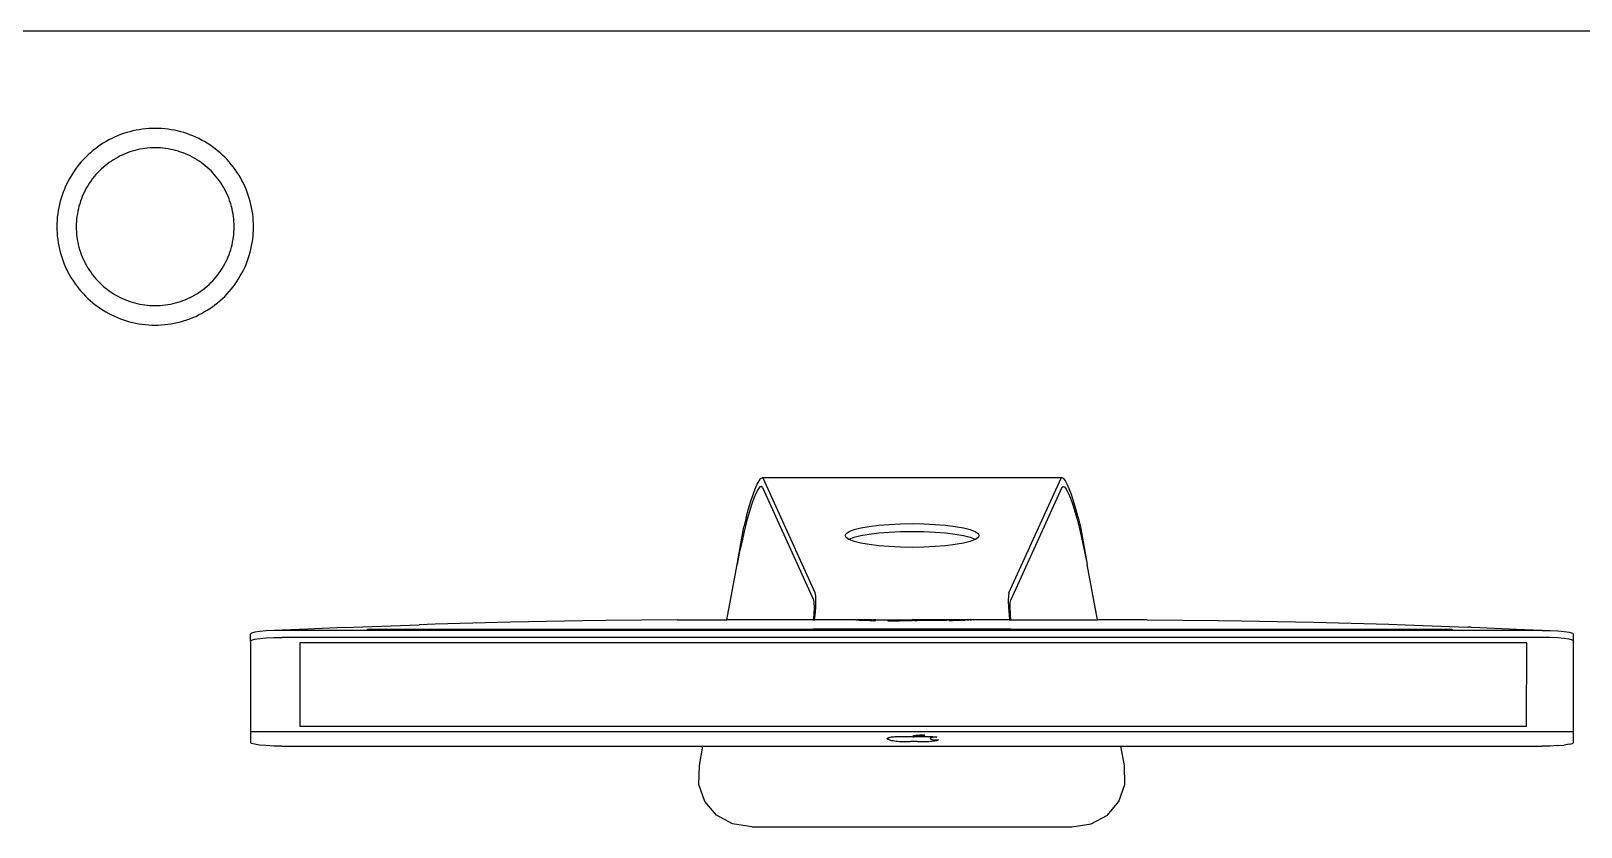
# Model space of a CAD drawing. Header units: millimetres. Extents: x -9564 to 100156, y -26854 to 24346.
# Drawn here: x 66838 to 67389, y -2770 to -2487 of the extents above; entities that cross this region are included whole.
import ezdxf

# ---------------------------------------------------------------- set-up
doc = ezdxf.new("R2010")
doc.units = ezdxf.units.MM
doc.header["$LTSCALE"] = 100
doc.layers.add('Muebles', color=112, linetype='Continuous')

msp = doc.modelspace()

# ---------------------------------------------------------------- linework, layer by layer
at = {"layer": 'Muebles'}
for p, q in [((68169.328, -2486.742), (66779.767, -2486.742)), ((67095.434, -2649.656), (67096.149, -2648.016)), ((67096.149, -2648.016), (67096.804, -2646.805)), ((67096.804, -2646.805), (67097.391, -2646.04)), ((67097.391, -2646.04), (67097.902, -2645.733)), ((67097.902, -2645.733), (67098.327, -2645.887)), ((67204.787, -2645.733), (67097.902, -2645.733)), ((67116.85, -2686.741), (67098.327, -2645.887)), ((67185.756, -2686.741), (67204.361, -2645.887)), ((67204.787, -2645.733), (67204.361, -2645.887)), ((67205.296, -2646.04), (67204.787, -2645.733)), ((67205.882, -2646.805), (67205.296, -2646.04)), ((67206.535, -2648.016), (67205.882, -2646.805)), ((67207.246, -2649.656), (67206.535, -2648.016)), ((67093.047, -2656.876), (67093.872, -2654.119)), ((67093.872, -2654.119), (67094.672, -2651.7)), ((67095.002, -2652.983), (67094.17, -2655.341)), ((67094.672, -2651.7), (67095.434, -2649.656)), ((67095.778, -2651.123), (67095.002, -2652.983)), ((67096.482, -2649.797), (67095.778, -2651.123)), ((67097.099, -2649.033), (67096.482, -2649.797)), ((67097.618, -2648.847), (67097.099, -2649.033)), ((67098.027, -2649.243), (67097.618, -2648.847)), ((67098.027, -2649.243), (67116.151, -2689.215)), ((67204.654, -2649.243), (67186.45, -2689.215)), ((67204.654, -2649.243), (67205.064, -2648.847)), ((67205.064, -2648.847), (67205.582, -2649.033)), ((67205.582, -2649.033), (67206.199, -2649.797)), ((67206.199, -2649.797), (67206.9, -2651.123)), ((67206.9, -2651.123), (67207.672, -2652.983)), ((67208.005, -2651.7), (67207.246, -2649.656)), ((67207.672, -2652.983), (67208.499, -2655.341)), ((67208.799, -2654.119), (67208.005, -2651.7)), ((67209.619, -2656.876), (67208.799, -2654.119)), ((67092.209, -2659.931), (67093.047, -2656.876)), ((67093.299, -2658.147), (67092.408, -2661.343)), ((67094.17, -2655.341), (67093.299, -2658.147)), ((67208.499, -2655.341), (67209.364, -2658.147)), ((67209.364, -2658.147), (67210.249, -2661.343)), ((67210.451, -2659.931), (67209.619, -2656.876)), ((67088.994, -2676.638), (67091.37, -2663.24)), ((67091.513, -2664.865), (67090.634, -2668.641)), ((67092.209, -2659.931), (67091.37, -2663.24)), ((67092.408, -2661.343), (67091.513, -2664.865)), ((67127.857, -2665.58), (67128.932, -2664.869)), ((67128.932, -2664.869), (67130.689, -2664.201)), ((67130.689, -2664.201), (67133.072, -2663.598)), ((67133.072, -2663.598), (67136.009, -2663.077)), ((67136.009, -2663.077), (67139.412, -2662.655)), ((67139.41, -2665.402), (67143.175, -2665.091)), ((67139.412, -2662.655), (67143.177, -2662.344)), ((67143.175, -2665.091), (67147.187, -2664.9)), ((67143.177, -2662.344), (67147.19, -2662.153)), ((67147.187, -2664.9), (67151.325, -2664.836)), ((67147.19, -2662.153), (67151.328, -2662.089)), ((67151.325, -2664.836), (67155.463, -2664.9)), ((67151.328, -2662.089), (67155.466, -2662.153)), ((67155.463, -2664.9), (67159.475, -2665.091)), ((67155.466, -2662.153), (67159.478, -2662.344)), ((67159.475, -2665.091), (67163.239, -2665.402)), ((67159.478, -2662.344), (67163.242, -2662.655)), ((67163.242, -2662.655), (67166.644, -2663.077)), ((67166.644, -2663.077), (67169.581, -2663.598)), ((67169.581, -2663.598), (67171.963, -2664.201)), ((67171.963, -2664.201), (67173.717, -2664.869)), ((67173.717, -2664.869), (67174.792, -2665.58)), ((67210.249, -2661.343), (67211.137, -2664.865)), ((67210.451, -2659.931), (67211.283, -2663.24)), ((67211.137, -2664.865), (67212.008, -2668.641)), ((67211.283, -2663.24), (67213.632, -2676.638)), ((67090.634, -2668.641), (67089.789, -2672.592)), ((67127.494, -2666.314), (67127.857, -2665.58)), ((67127.855, -2667.048), (67127.494, -2666.314)), ((67128.821, -2667.688), (67127.855, -2667.048)), ((67128.821, -2667.688), (67128.93, -2667.616)), ((67128.93, -2667.759), (67128.821, -2667.688)), ((67128.93, -2667.616), (67130.686, -2666.949)), ((67130.684, -2668.427), (67128.93, -2667.759)), ((67133.066, -2669.03), (67130.684, -2668.427)), ((67130.686, -2666.949), (67133.069, -2666.345)), ((67136.003, -2669.551), (67133.066, -2669.03)), ((67133.069, -2666.345), (67136.007, -2665.824)), ((67139.405, -2669.973), (67136.003, -2669.551)), ((67136.007, -2665.824), (67139.41, -2665.402)), ((67143.169, -2670.285), (67139.405, -2669.973)), ((67147.181, -2670.475), (67143.169, -2670.285)), ((67151.319, -2670.539), (67147.181, -2670.475)), ((67155.457, -2670.475), (67151.319, -2670.539)), ((67159.47, -2670.285), (67155.457, -2670.475)), ((67163.235, -2669.973), (67159.47, -2670.285)), ((67166.638, -2669.551), (67163.235, -2669.973)), ((67163.239, -2665.402), (67166.641, -2665.824)), ((67169.575, -2669.03), (67166.638, -2669.551)), ((67166.641, -2665.824), (67169.578, -2666.345)), ((67171.958, -2668.427), (67169.575, -2669.03)), ((67169.578, -2666.345), (67171.96, -2666.949)), ((67173.714, -2667.759), (67171.958, -2668.427)), ((67171.96, -2666.949), (67173.715, -2667.616)), ((67173.823, -2667.688), (67173.714, -2667.759)), ((67173.715, -2667.616), (67173.823, -2667.688)), ((67174.79, -2667.048), (67173.823, -2667.688)), ((67175.153, -2666.314), (67174.79, -2667.048)), ((67174.792, -2665.58), (67175.153, -2666.314)), ((67212.008, -2668.641), (67212.845, -2672.592)), ((67089.789, -2672.592), (67088.994, -2676.638)), ((67212.845, -2672.592), (67213.632, -2676.638)), ((67085.297, -2696.327), (67088.994, -2676.638)), ((67217.289, -2696.326), (67213.632, -2676.638)), ((67117.039, -2687.736), (67116.85, -2686.741)), ((67185.756, -2686.741), (67185.565, -2687.736)), ((67116.151, -2689.215), (67116.34, -2690.21)), ((67116.388, -2691.996), (67116.29, -2694.398)), ((67116.34, -2690.21), (67116.388, -2691.996)), ((67116.756, -2694.706), (67116.989, -2691.924)), ((67116.989, -2691.924), (67117.087, -2689.522)), ((67117.087, -2689.522), (67117.039, -2687.736)), ((67185.565, -2687.736), (67185.513, -2689.522)), ((67185.513, -2689.522), (67185.606, -2691.924)), ((67185.606, -2691.924), (67185.834, -2694.706)), ((67186.208, -2691.996), (67186.259, -2690.21)), ((67186.301, -2694.398), (67186.208, -2691.996)), ((67186.259, -2690.21), (67186.45, -2689.215)), ((66949.141, -2699.054), (66975.8, -2698.073)), ((66981.538, -2697.893), (66975.8, -2698.073)), ((67008.394, -2697.154), (66981.538, -2697.893)), ((67034, -2696.674), (67008.394, -2697.154)), ((67042.268, -2696.555), (67034, -2696.674)), ((67067.612, -2696.348), (67042.268, -2696.555)), ((67067.612, -2696.348), (67085.297, -2696.327)), ((67085.252, -2696.57), (67085.297, -2696.327)), ((67109.692, -2696.32), (67085.297, -2696.327)), ((67111.376, -2696.325), (67109.692, -2696.32)), ((67116.129, -2696.311), (67111.376, -2696.325)), ((67116.129, -2696.311), (67116.107, -2696.577)), ((67116.29, -2694.398), (67116.129, -2696.311)), ((67116.563, -2696.311), (67116.129, -2696.311)), ((67116.531, -2696.577), (67116.563, -2696.311)), ((67116.563, -2696.311), (67116.756, -2694.706)), ((67131.334, -2696.291), (67116.563, -2696.311)), ((67131.334, -2696.291), (67133.485, -2696.323)), ((67131.982, -2696.341), (67131.678, -2696.343)), ((67132.066, -2696.368), (67131.982, -2696.341)), ((67133.485, -2696.323), (67132.066, -2696.368)), ((67132.066, -2696.368), (67132.515, -2696.392)), ((67132.515, -2696.392), (67132.862, -2696.391)), ((67132.862, -2696.391), (67132.902, -2696.41)), ((67132.902, -2696.41), (67133.024, -2696.416)), ((67133.024, -2696.416), (67133.472, -2696.404)), ((67133.472, -2696.404), (67133.592, -2696.438)), ((67135.084, -2696.296), (67133.485, -2696.323)), ((67134.132, -2696.417), (67133.592, -2696.438)), ((67133.592, -2696.438), (67134.217, -2696.46)), ((67134.132, -2696.417), (67134.542, -2696.367)), ((67134.84, -2696.428), (67134.132, -2696.417)), ((67134.217, -2696.46), (67134.897, -2696.481)), ((67134.542, -2696.367), (67135.979, -2696.337)), ((67135.592, -2696.438), (67134.84, -2696.428)), ((67134.897, -2696.481), (67135.632, -2696.501)), ((67135.449, -2696.286), (67135.084, -2696.296)), ((67136.422, -2696.287), (67135.449, -2696.286)), ((67136.383, -2696.447), (67135.592, -2696.438)), ((67135.632, -2696.501), (67136.418, -2696.52)), ((67135.979, -2696.337), (67136.422, -2696.287)), ((67137.208, -2696.453), (67136.383, -2696.447)), ((67136.418, -2696.52), (67137.254, -2696.539)), ((67136.862, -2696.309), (67136.422, -2696.287)), ((67136.862, -2696.309), (67137.122, -2696.308)), ((67137.122, -2696.308), (67137.45, -2696.29)), ((67138.063, -2696.459), (67137.208, -2696.453)), ((67137.254, -2696.539), (67137.992, -2696.553)), ((67137.931, -2696.304), (67137.45, -2696.29)), ((67138.132, -2696.293), (67137.931, -2696.304)), ((67137.992, -2696.553), (67138.137, -2696.56)), ((67138.942, -2696.463), (67138.063, -2696.459)), ((67138.377, -2696.3), (67138.132, -2696.293)), ((67138.137, -2696.56), (67138.385, -2696.568)), ((67138.377, -2696.3), (67138.445, -2696.296)), ((67138.445, -2696.296), (67151.293, -2696.271)), ((67139.842, -2696.466), (67138.942, -2696.463)), ((67140.756, -2696.467), (67139.842, -2696.466)), ((67141.679, -2696.467), (67140.756, -2696.467)), ((67142.606, -2696.466), (67141.679, -2696.467)), ((67145.259, -2696.456), (67142.606, -2696.466)), ((67142.657, -2696.815), (67142.66, -2696.761)), ((67144.034, -2696.804), (67142.657, -2696.815)), ((67142.66, -2696.761), (67142.842, -2696.707)), ((67142.842, -2696.707), (67143.199, -2696.654)), ((67143.199, -2696.654), (67143.725, -2696.603)), ((67143.725, -2696.603), (67144.356, -2696.558)), ((67145.372, -2696.787), (67144.034, -2696.804)), ((67144.356, -2696.558), (67144.413, -2696.556)), ((67144.413, -2696.556), (67145.25, -2696.532)), ((67145.25, -2696.532), (67146.222, -2696.511)), ((67147.341, -2696.444), (67145.259, -2696.456)), ((67146.649, -2696.763), (67145.372, -2696.787)), ((67146.222, -2696.511), (67147.315, -2696.492)), ((67147.843, -2696.732), (67146.649, -2696.763)), ((67147.315, -2696.492), (67148.509, -2696.475)), ((67149.73, -2696.424), (67147.341, -2696.444)), ((67148.936, -2696.697), (67147.843, -2696.732)), ((67148.509, -2696.475), (67149.786, -2696.462)), ((67149.908, -2696.656), (67148.936, -2696.697)), ((67149.486, -2696.549), (67149.564, -2696.548)), ((67149.564, -2696.548), (67150.428, -2696.541)), ((67149.786, -2696.462), (67149.73, -2696.424)), ((67150.173, -2696.422), (67149.786, -2696.462)), ((67150.745, -2696.611), (67149.908, -2696.656)), ((67151.072, -2696.418), (67150.173, -2696.422)), ((67150.428, -2696.541), (67151.3, -2696.537)), ((67151.293, -2696.573), (67150.745, -2696.611)), ((67151.124, -2696.452), (67151.072, -2696.418)), ((67151.293, -2696.417), (67151.124, -2696.452)), ((67151.124, -2696.452), (67151.293, -2696.451)), ((67171.253, -2696.291), (67151.293, -2696.271)), ((67151.524, -2696.418), (67151.293, -2696.417)), ((67151.293, -2696.451), (67151.524, -2696.418)), ((67151.433, -2696.563), (67151.293, -2696.573)), ((67151.3, -2696.537), (67151.433, -2696.563)), ((67151.592, -2696.548), (67151.433, -2696.563)), ((67151.524, -2696.418), (67152.428, -2696.42)), ((67151.959, -2696.53), (67151.592, -2696.548)), ((67152.173, -2696.541), (67151.959, -2696.53)), ((67152.316, -2696.504), (67152.173, -2696.541)), ((67152.173, -2696.541), (67153.037, -2696.548)), ((67152.497, -2696.477), (67152.316, -2696.504)), ((67152.501, -2696.449), (67152.428, -2696.42)), ((67152.501, -2696.449), (67152.497, -2696.477)), ((67152.876, -2696.422), (67152.501, -2696.449)), ((67153.319, -2696.425), (67152.876, -2696.422)), ((67153.037, -2696.548), (67153.26, -2696.551)), ((67153.319, -2696.425), (67156.226, -2696.448)), ((67156.226, -2696.448), (67157.62, -2696.456)), ((67157.62, -2696.456), (67159.742, -2696.464)), ((67159.742, -2696.464), (67161.874, -2696.468)), ((67161.874, -2696.468), (67163.574, -2696.466)), ((67164.547, -2696.463), (67163.574, -2696.466)), ((67164.465, -2696.569), (67164.83, -2696.554)), ((67165.493, -2696.458), (67164.547, -2696.463)), ((67164.83, -2696.554), (67165.722, -2696.535)), ((67166.402, -2696.451), (67165.493, -2696.458)), ((67165.722, -2696.535), (67166.961, -2696.506)), ((67166.402, -2696.451), (67167.268, -2696.443)), ((67166.961, -2696.506), (67168.095, -2696.474)), ((67168.084, -2696.432), (67167.268, -2696.443)), ((67168.84, -2696.419), (67168.084, -2696.432)), ((67168.095, -2696.474), (67168.84, -2696.419)), ((67168.84, -2696.419), (67169.118, -2696.442)), ((67169.118, -2696.442), (67169.533, -2696.405)), ((67169.533, -2696.405), (67170.025, -2696.407)), ((67170.025, -2696.407), (67170.154, -2696.39)), ((67170.699, -2696.373), (67170.154, -2696.39)), ((67170.812, -2696.37), (67170.699, -2696.373)), ((67170.812, -2696.37), (67170.87, -2696.367)), ((67170.87, -2696.367), (67171.164, -2696.356)), ((67171.164, -2696.356), (67171.475, -2696.332)), ((67171.253, -2696.291), (67171.475, -2696.332)), ((67171.475, -2696.332), (67171.543, -2696.338)), ((67171.775, -2696.324), (67171.543, -2696.338)), ((67171.93, -2696.314), (67171.775, -2696.324)), ((67171.986, -2696.313), (67171.93, -2696.314)), ((67172.012, -2696.293), (67171.986, -2696.313)), ((67172.012, -2696.293), (67172.041, -2696.292)), ((67172.041, -2696.292), (67172.158, -2696.292)), ((67172.174, -2696.312), (67172.041, -2696.292)), ((67172.158, -2696.292), (67172.339, -2696.311)), ((67172.339, -2696.311), (67172.174, -2696.312)), ((67172.339, -2696.311), (67172.421, -2696.295)), ((67172.482, -2696.31), (67172.421, -2696.295)), ((67172.603, -2696.309), (67172.482, -2696.31)), ((67172.698, -2696.297), (67172.603, -2696.309)), ((67172.775, -2696.306), (67172.698, -2696.297)), ((67172.826, -2696.305), (67172.775, -2696.306)), ((67172.855, -2696.304), (67172.826, -2696.305)), ((67186.024, -2696.31), (67172.855, -2696.304)), ((67185.834, -2694.706), (67186.024, -2696.31)), ((67186.024, -2696.31), (67186.055, -2696.577)), ((67186.024, -2696.31), (67186.458, -2696.311)), ((67186.458, -2696.311), (67186.301, -2694.398)), ((67186.479, -2696.577), (67186.458, -2696.311)), ((67186.458, -2696.311), (67191.211, -2696.325)), ((67191.211, -2696.325), (67192.895, -2696.32)), ((67192.895, -2696.32), (67217.289, -2696.326)), ((67217.335, -2696.57), (67217.289, -2696.326)), ((67234.974, -2696.348), (67217.289, -2696.326)), ((67234.974, -2696.348), (67260.318, -2696.555)), ((67260.318, -2696.555), (67268.586, -2696.674)), ((67268.586, -2696.674), (67294.191, -2697.154)), ((67294.191, -2697.154), (67321.045, -2697.893)), ((67321.045, -2697.893), (67326.783, -2698.073)), ((67326.783, -2698.073), (67349.14, -2698.892)), ((66915.794, -2703.904), (66915.797, -2701.44)), ((66915.794, -2703.904), (66916.177, -2703.558)), ((66916.179, -2701.094), (66915.797, -2701.44)), ((66916.177, -2703.558), (66917.297, -2703.235)), ((66917.3, -2700.772), (66916.179, -2701.094)), ((66917.297, -2703.235), (66919.079, -2702.958)), ((66919.082, -2700.495), (66917.3, -2700.772)), ((66919.079, -2702.958), (66921.402, -2702.746)), ((66921.405, -2700.283), (66919.082, -2700.495)), ((66921.402, -2702.746), (66924.107, -2702.612)), ((66924.109, -2700.149), (66921.405, -2700.283)), ((66924.107, -2702.612), (66927.009, -2702.567)), ((66936.081, -2699.636), (66924.109, -2700.149)), ((66927.012, -2700.104), (66924.109, -2700.149)), ((67375.565, -2702.567), (66927.009, -2702.567)), ((67375.567, -2700.104), (66927.012, -2700.104)), ((66949.141, -2699.054), (66936.081, -2699.636)), ((66957.427, -2699.637), (67084.677, -2699.631)), ((66957.427, -2699.852), (66957.427, -2699.637)), ((67084.636, -2699.849), (66957.427, -2699.852)), ((67084.636, -2699.849), (67084.677, -2699.631)), ((67115.736, -2699.848), (67084.636, -2699.849)), ((67084.677, -2699.631), (67115.762, -2699.629)), ((67115.762, -2699.629), (67115.736, -2699.848)), ((67116.098, -2699.848), (67115.736, -2699.848)), ((67115.762, -2699.629), (67116.128, -2699.629)), ((67116.128, -2699.629), (67116.098, -2699.848)), ((67186.481, -2699.848), (67116.098, -2699.848)), ((67186.452, -2699.629), (67116.128, -2699.629)), ((67186.452, -2699.629), (67186.481, -2699.848)), ((67186.452, -2699.629), (67186.818, -2699.629)), ((67186.844, -2699.848), (67186.481, -2699.848)), ((67186.844, -2699.848), (67186.818, -2699.629)), ((67186.818, -2699.629), (67217.903, -2699.631)), ((67217.944, -2699.849), (67186.844, -2699.848)), ((67217.944, -2699.849), (67217.903, -2699.631)), ((67217.903, -2699.631), (67343.5, -2699.637)), ((67343.5, -2699.852), (67217.944, -2699.849)), ((67343.5, -2699.852), (67343.5, -2699.637)), ((67343.5, -2699.637), (67343.607, -2699.852)), ((67343.607, -2699.852), (67343.5, -2699.852)), ((67350.317, -2698.942), (67349.14, -2698.892)), ((67350.317, -2698.942), (67353.44, -2699.054)), ((67353.44, -2699.054), (67366.516, -2699.637)), ((67366.516, -2699.637), (67378.47, -2700.149)), ((67378.467, -2702.612), (67375.565, -2702.567)), ((67375.567, -2700.104), (67378.47, -2700.149)), ((67381.172, -2702.746), (67378.467, -2702.612)), ((67378.47, -2700.149), (67381.174, -2700.283)), ((67383.494, -2702.958), (67381.172, -2702.746)), ((67381.174, -2700.283), (67383.496, -2700.495)), ((67385.276, -2703.235), (67383.494, -2702.958)), ((67383.496, -2700.495), (67385.278, -2700.772)), ((67386.396, -2703.558), (67385.276, -2703.235)), ((67385.278, -2700.772), (67386.398, -2701.094)), ((67386.777, -2703.904), (67386.396, -2703.558)), ((67386.398, -2701.094), (67386.78, -2701.44)), ((67386.777, -2703.904), (67386.78, -2701.44)), ((66915.794, -2703.904), (66915.762, -2736.11)), ((66933.384, -2704.562), (66933.355, -2734.15)), ((67370.108, -2704.562), (66933.384, -2704.562)), ((67370.078, -2734.15), (67370.108, -2704.562)), ((67386.745, -2736.11), (67386.777, -2703.904)), ((66915.762, -2736.11), (66915.758, -2739.955)), ((66915.762, -2736.11), (67386.745, -2736.11)), ((66933.355, -2734.15), (67370.078, -2734.15)), ((67386.741, -2739.955), (67386.745, -2736.11)), ((66916.14, -2740.301), (66915.758, -2739.955)), ((66917.26, -2740.623), (66916.14, -2740.301)), ((66919.041, -2740.9), (66917.26, -2740.623)), ((66921.364, -2741.112), (66919.041, -2740.9)), ((66924.068, -2741.246), (66921.364, -2741.112)), ((66926.97, -2741.292), (66924.068, -2741.246)), ((66926.97, -2741.292), (67076.854, -2741.292)), ((67075.569, -2748.133), (67076.854, -2741.292)), ((67076.854, -2741.292), (67225.643, -2741.292)), ((67142.473, -2738.629), (67142.476, -2738.591)), ((67142.481, -2738.667), (67142.473, -2738.629)), ((67142.476, -2738.591), (67142.488, -2738.552)), ((67142.545, -2738.771), (67142.481, -2738.667)), ((67142.488, -2738.552), (67142.511, -2738.514)), ((67142.511, -2738.514), (67142.544, -2738.476)), ((67142.544, -2738.476), (67142.587, -2738.438)), ((67142.667, -2738.873), (67142.545, -2738.771)), ((67142.587, -2738.438), (67142.641, -2738.4)), ((67142.641, -2738.4), (67142.704, -2738.362)), ((67142.848, -2738.974), (67142.667, -2738.873)), ((67142.704, -2738.362), (67142.777, -2738.325)), ((67142.777, -2738.325), (67142.86, -2738.288)), ((67143.085, -2739.074), (67142.848, -2738.974)), ((67142.86, -2738.288), (67142.953, -2738.251)), ((67142.953, -2738.251), (67143.056, -2738.215)), ((67143.056, -2738.215), (67143.223, -2738.166)), ((67143.378, -2739.171), (67143.085, -2739.074)), ((67143.223, -2738.166), (67143.429, -2738.119)), ((67143.726, -2739.266), (67143.378, -2739.171)), ((67143.429, -2738.119), (67143.67, -2738.074)), ((67143.67, -2738.074), (67143.944, -2738.033)), ((67144.126, -2739.357), (67143.726, -2739.266)), ((67143.944, -2738.033), (67144.25, -2737.994)), ((67144.578, -2739.446), (67144.126, -2739.357)), ((67144.25, -2737.994), (67144.585, -2737.959)), ((67145.079, -2739.53), (67144.578, -2739.446)), ((67144.585, -2737.959), (67144.945, -2737.928)), ((67144.945, -2737.928), (67145.327, -2737.902)), ((67145.627, -2739.61), (67145.079, -2739.53)), ((67145.327, -2737.902), (67145.729, -2737.879)), ((67146.218, -2739.686), (67145.627, -2739.61)), ((67145.729, -2737.879), (67146.147, -2737.861)), ((67146.147, -2737.861), (67146.577, -2737.848)), ((67146.852, -2739.756), (67146.218, -2739.686)), ((67146.577, -2737.848), (67147.015, -2737.84)), ((67147.075, -2739.773), (67146.852, -2739.756)), ((67147.015, -2737.84), (67147.328, -2737.836)), ((67147.312, -2739.787), (67147.075, -2739.773)), ((67147.558, -2739.797), (67147.312, -2739.787)), ((67147.328, -2737.836), (67147.642, -2737.834)), ((67147.813, -2739.805), (67147.558, -2739.797)), ((67147.642, -2737.834), (67147.956, -2737.834)), ((67148.073, -2739.81), (67147.813, -2739.805)), ((67147.956, -2737.834), (67148.27, -2737.835)), ((67148.336, -2739.812), (67148.073, -2739.81)), ((67148.27, -2737.835), (67148.584, -2737.837)), ((67148.598, -2739.81), (67148.336, -2739.812)), ((67148.584, -2737.837), (67148.897, -2737.841)), ((67148.858, -2739.805), (67148.598, -2739.81)), ((67149.113, -2739.797), (67148.858, -2739.805)), ((67148.897, -2737.841), (67149.208, -2737.846)), ((67149.36, -2739.787), (67149.113, -2739.797)), ((67149.208, -2737.846), (67149.517, -2737.853)), ((67149.596, -2739.773), (67149.36, -2739.787)), ((67149.517, -2737.853), (67149.824, -2737.861)), ((67150.148, -2739.732), (67149.596, -2739.773)), ((67149.824, -2737.861), (67150.128, -2737.87)), ((67150.128, -2737.87), (67150.428, -2737.881)), ((67150.495, -2739.712), (67150.148, -2739.732)), ((67150.428, -2737.881), (67150.915, -2737.901)), ((67150.857, -2739.696), (67150.495, -2739.712)), ((67151.231, -2739.684), (67150.857, -2739.696)), ((67150.915, -2737.901), (67151.108, -2737.907)), ((67151.108, -2737.907), (67151.304, -2737.912)), ((67151.613, -2739.677), (67151.231, -2739.684)), ((67151.304, -2737.912), (67151.502, -2737.916)), ((67151.47, -2737.839), (67151.471, -2737.765)), ((67152.078, -2737.827), (67151.47, -2737.839)), ((67151.471, -2737.765), (67151.552, -2737.692)), ((67151.502, -2737.916), (67151.701, -2737.918)), ((67151.552, -2737.692), (67151.709, -2737.621)), ((67151.998, -2739.675), (67151.613, -2739.677)), ((67151.701, -2737.918), (67151.901, -2737.919)), ((67151.709, -2737.621), (67151.942, -2737.553)), ((67151.901, -2737.919), (67152.101, -2737.918)), ((67151.942, -2737.553), (67152.246, -2737.489)), ((67152.384, -2739.677), (67151.998, -2739.675)), ((67152.67, -2737.807), (67152.078, -2737.827)), ((67152.101, -2737.918), (67152.301, -2737.916)), ((67152.246, -2737.489), (67152.616, -2737.43)), ((67152.301, -2737.916), (67152.499, -2737.912)), ((67152.766, -2739.684), (67152.384, -2739.677)), ((67152.499, -2737.912), (67152.694, -2737.907)), ((67152.616, -2737.43), (67153.046, -2737.378)), ((67153.234, -2737.777), (67152.67, -2737.807)), ((67152.694, -2737.907), (67152.887, -2737.901)), ((67153.14, -2739.696), (67152.766, -2739.684)), ((67152.887, -2737.901), (67153.077, -2737.894)), ((67153.046, -2737.378), (67153.528, -2737.332)), ((67153.077, -2737.894), (67153.299, -2737.884)), ((67153.502, -2739.712), (67153.14, -2739.696)), ((67153.761, -2737.739), (67153.234, -2737.777)), ((67153.299, -2737.884), (67153.524, -2737.876)), ((67153.849, -2739.732), (67153.502, -2739.712)), ((67153.524, -2737.876), (67153.75, -2737.868)), ((67153.528, -2737.332), (67154.056, -2737.294)), ((67153.75, -2737.868), (67153.978, -2737.861)), ((67154.244, -2737.694), (67153.761, -2737.739)), ((67154.388, -2739.772), (67153.849, -2739.732)), ((67153.978, -2737.861), (67154.207, -2737.854)), ((67154.056, -2737.294), (67154.62, -2737.265)), ((67154.207, -2737.854), (67154.438, -2737.849)), ((67154.674, -2737.641), (67154.244, -2737.694)), ((67154.61, -2739.785), (67154.388, -2739.772)), ((67154.438, -2737.849), (67154.67, -2737.844)), ((67154.843, -2739.795), (67154.61, -2739.785)), ((67154.62, -2737.265), (67155.211, -2737.244)), ((67154.67, -2737.844), (67154.903, -2737.84)), ((67155.044, -2737.582), (67154.674, -2737.641)), ((67155.083, -2739.803), (67154.843, -2739.795)), ((67154.903, -2737.84), (67155.137, -2737.837)), ((67155.348, -2737.518), (67155.044, -2737.582)), ((67155.328, -2739.807), (67155.083, -2739.803)), ((67155.137, -2737.837), (67155.371, -2737.834)), ((67155.211, -2737.244), (67155.82, -2737.233)), ((67155.576, -2739.808), (67155.328, -2739.807)), ((67155.58, -2737.45), (67155.348, -2737.518)), ((67155.371, -2737.834), (67155.606, -2737.832)), ((67155.823, -2739.807), (67155.576, -2739.808)), ((67155.738, -2737.379), (67155.58, -2737.45)), ((67155.606, -2737.832), (67155.842, -2737.831)), ((67155.818, -2737.306), (67155.738, -2737.379)), ((67155.82, -2737.233), (67155.818, -2737.306)), ((67156.068, -2739.803), (67155.823, -2739.807)), ((67155.842, -2737.831), (67156.252, -2737.832)), ((67156.309, -2739.795), (67156.068, -2739.803)), ((67156.252, -2737.832), (67156.659, -2737.837)), ((67156.541, -2739.785), (67156.309, -2739.795)), ((67156.764, -2739.772), (67156.541, -2739.785)), ((67156.659, -2737.837), (67157.063, -2737.845)), ((67156.975, -2739.756), (67156.764, -2739.772)), ((67157.404, -2739.714), (67156.975, -2739.756)), ((67157.063, -2737.845), (67157.461, -2737.857)), ((67157.815, -2739.668), (67157.404, -2739.714)), ((67157.461, -2737.857), (67157.849, -2737.872)), ((67157.71, -2738.499), (67157.68, -2738.606)), ((67157.68, -2738.606), (67157.818, -2738.712)), ((67157.907, -2738.394), (67157.71, -2738.499)), ((67158.205, -2739.62), (67157.815, -2739.668)), ((67157.818, -2738.712), (67158.119, -2738.813)), ((67157.849, -2737.872), (67158.227, -2737.891)), ((67158.265, -2738.296), (67157.907, -2738.394)), ((67158.119, -2738.813), (67158.573, -2738.906)), ((67158.574, -2739.57), (67158.205, -2739.62)), ((67158.227, -2737.891), (67158.592, -2737.914)), ((67158.77, -2738.207), (67158.265, -2738.296)), ((67158.573, -2738.906), (67159.164, -2738.987)), ((67158.922, -2739.518), (67158.574, -2739.57)), ((67158.592, -2737.914), (67158.941, -2737.939)), ((67159.405, -2738.131), (67158.77, -2738.207)), ((67159.246, -2739.463), (67158.922, -2739.518)), ((67158.941, -2737.939), (67159.273, -2737.968)), ((67159.164, -2738.987), (67159.871, -2739.053)), ((67159.547, -2739.407), (67159.246, -2739.463)), ((67159.273, -2737.968), (67159.586, -2738)), ((67160.147, -2738.071), (67159.405, -2738.131)), ((67159.823, -2739.349), (67159.547, -2739.407)), ((67159.586, -2738), (67159.878, -2738.034)), ((67160.074, -2739.289), (67159.823, -2739.349)), ((67159.871, -2739.053), (67160.669, -2739.102)), ((67159.878, -2738.034), (67160.147, -2738.071)), ((67160.299, -2739.228), (67160.074, -2739.289)), ((67160.498, -2739.166), (67160.299, -2739.228)), ((67160.669, -2739.102), (67160.498, -2739.166)), ((67226.914, -2748.133), (67225.643, -2741.292)), ((67225.643, -2741.292), (67375.526, -2741.292)), ((67378.428, -2741.246), (67375.526, -2741.292)), ((67381.133, -2741.112), (67378.428, -2741.246)), ((67381.133, -2741.112), (67383.456, -2740.9)), ((67385.238, -2740.623), (67383.456, -2740.9)), ((67385.238, -2740.623), (67386.359, -2740.301)), ((67386.359, -2740.301), (67386.741, -2739.955)), ((67075.412, -2754.911), (67075.569, -2748.133)), ((67227.057, -2754.911), (67226.914, -2748.133)), ((67077.502, -2761.026), (67075.412, -2754.911)), ((67224.955, -2761.026), (67227.057, -2754.911)), ((67081.635, -2765.879), (67077.502, -2761.026)), ((67220.812, -2765.879), (67224.955, -2761.026)), ((67087.405, -2768.995), (67081.635, -2765.879)), ((67094.249, -2770.068), (67087.405, -2768.995)), ((67208.19, -2770.068), (67215.036, -2768.995)), ((67215.036, -2768.995), (67220.812, -2765.879)), ((67094.249, -2770.068), (67208.19, -2770.068))]:
    msp.add_line(p, q, dxfattribs=at)
for points in [[(66880.677, -2591.401), (66881.822, -2591.42), (66882.968, -2591.402), (66884.112, -2591.347), (66885.254, -2591.254), (66886.392, -2591.124), (66887.525, -2590.957), (66888.653, -2590.753), (66889.773, -2590.512), (66890.884, -2590.234), (66891.986, -2589.92), (66893.077, -2589.57), (66894.156, -2589.185), (66895.221, -2588.765), (66896.273, -2588.31), (66897.309, -2587.821), (66898.328, -2587.298), (66899.33, -2586.742), (66900.313, -2586.154), (66901.276, -2585.534), (66902.218, -2584.882), (66903.139, -2584.201), (66904.037, -2583.489), (66904.911, -2582.749), (66905.761, -2581.98), (66906.584, -2581.184), (66907.382, -2580.361), (66908.151, -2579.513), (66908.893, -2578.64), (66909.606, -2577.743), (66910.289, -2576.823), (66910.942, -2575.882), (66911.563, -2574.92), (66912.153, -2573.937), (66912.71, -2572.936), (66913.234, -2571.918), (66913.725, -2570.882), (66914.181, -2569.832), (66914.603, -2568.767), (66914.99, -2567.688), (66915.341, -2566.598), (66915.656, -2565.496), (66915.935, -2564.385), (66916.178, -2563.266), (66916.384, -2562.139), (66916.553, -2561.006), (66916.685, -2559.868), (66916.779, -2558.726), (66916.836, -2557.582), (66916.856, -2556.436), (66916.838, -2555.291), (66916.782, -2554.147), (66916.689, -2553.005), (66916.559, -2551.867), (66916.392, -2550.733), (66916.188, -2549.606), (66915.947, -2548.486), (66915.669, -2547.375), (66915.355, -2546.273), (66915.005, -2545.182), (66914.62, -2544.103), (66914.2, -2543.037), (66913.745, -2541.986), (66913.256, -2540.95), (66912.734, -2539.93), (66912.178, -2538.929), (66911.589, -2537.946), (66910.969, -2536.983), (66910.318, -2536.04), (66909.636, -2535.119), (66908.925, -2534.222), (66908.184, -2533.347), (66907.416, -2532.498), (66906.619, -2531.674), (66905.797, -2530.877), (66904.948, -2530.107), (66904.075, -2529.365), (66903.178, -2528.653), (66902.259, -2527.969), (66901.317, -2527.317), (66900.355, -2526.695), (66899.373, -2526.106), (66898.372, -2525.549), (66897.353, -2525.024), (66896.318, -2524.534), (66895.267, -2524.078), (66894.202, -2523.656), (66893.124, -2523.269), (66892.033, -2522.917), (66890.932, -2522.602), (66889.821, -2522.323), (66888.701, -2522.081), (66887.574, -2521.875), (66886.441, -2521.706), (66885.303, -2521.574), (66884.161, -2521.479), (66883.017, -2521.422), (66881.872, -2521.403), (66880.726, -2521.421), (66879.582, -2521.477), (66878.44, -2521.569), (66877.302, -2521.699), (66876.169, -2521.867), (66875.041, -2522.071), (66873.921, -2522.312), (66872.81, -2522.589), (66871.708, -2522.903), (66870.617, -2523.253), (66869.538, -2523.638), (66868.473, -2524.059), (66867.421, -2524.513), (66866.385, -2525.002), (66865.366, -2525.525), (66864.364, -2526.081), (66863.381, -2526.669), (66862.418, -2527.289), (66861.475, -2527.941), (66860.555, -2528.623), (66859.657, -2529.334), (66858.783, -2530.074), (66857.933, -2530.843), (66857.11, -2531.639), (66856.312, -2532.462), (66855.543, -2533.31), (66854.801, -2534.183), (66854.088, -2535.08), (66853.405, -2536), (66852.752, -2536.941), (66852.13, -2537.904), (66851.541, -2538.886), (66850.984, -2539.887), (66850.46, -2540.906), (66849.969, -2541.941), (66849.513, -2542.992), (66849.091, -2544.057), (66848.704, -2545.135), (66848.353, -2546.225), (66848.038, -2547.327), (66847.759, -2548.438), (66847.516, -2549.558), (66847.31, -2550.685), (66847.141, -2551.818), (66847.009, -2552.956), (66846.915, -2554.097), (66846.858, -2555.241), (66846.838, -2556.387), (66846.856, -2557.532), (66846.912, -2558.677), (66847.005, -2559.818), (66847.135, -2560.957), (66847.302, -2562.09), (66847.506, -2563.217), (66847.747, -2564.337), (66848.025, -2565.449), (66848.339, -2566.55), (66848.688, -2567.641), (66849.074, -2568.72), (66849.494, -2569.786), (66849.949, -2570.837), (66850.438, -2571.873), (66850.96, -2572.893), (66851.516, -2573.895), (66852.105, -2574.878), (66852.725, -2575.841), (66853.376, -2576.783), (66854.058, -2577.704), (66854.769, -2578.602), (66855.51, -2579.476), (66856.278, -2580.325), (66857.075, -2581.149), (66857.897, -2581.946), (66858.746, -2582.716), (66859.619, -2583.458), (66860.516, -2584.171), (66861.435, -2584.854), (66862.377, -2585.507), (66863.339, -2586.128), (66864.321, -2586.718), (66865.322, -2587.275), (66866.341, -2587.799), (66867.376, -2588.289), (66868.427, -2588.746), (66869.492, -2589.168), (66870.57, -2589.555), (66871.661, -2589.906), (66872.762, -2590.221), (66873.873, -2590.5), (66874.993, -2590.743), (66876.12, -2590.948), (66877.253, -2591.117), (66878.391, -2591.249), (66879.533, -2591.344)], [(66882.786, -2528.337), (66881.867, -2528.321), (66880.948, -2528.335), (66880.03, -2528.38), (66879.113, -2528.455), (66878.2, -2528.559), (66877.291, -2528.693), (66876.386, -2528.857), (66875.488, -2529.05), (66874.596, -2529.273), (66873.712, -2529.525), (66872.836, -2529.806), (66871.971, -2530.115), (66871.116, -2530.452), (66870.272, -2530.817), (66869.441, -2531.209), (66868.623, -2531.628), (66867.819, -2532.074), (66867.03, -2532.547), (66866.257, -2533.044), (66865.501, -2533.567), (66864.762, -2534.114), (66864.042, -2534.685), (66863.34, -2535.279), (66862.659, -2535.896), (66861.998, -2536.534), (66861.358, -2537.195), (66860.741, -2537.875), (66860.145, -2538.576), (66859.573, -2539.296), (66859.025, -2540.033), (66858.501, -2540.789), (66858.003, -2541.561), (66857.53, -2542.349), (66857.083, -2543.152), (66856.662, -2543.97), (66856.269, -2544.8), (66855.902, -2545.644), (66855.564, -2546.498), (66855.253, -2547.363), (66854.971, -2548.238), (66854.719, -2549.122), (66854.495, -2550.014), (66854.3, -2550.912), (66854.135, -2551.816), (66853.999, -2552.725), (66853.894, -2553.639), (66853.818, -2554.555), (66853.772, -2555.473), (66853.756, -2556.392), (66853.771, -2557.311), (66853.815, -2558.229), (66853.89, -2559.145), (66853.994, -2560.059), (66854.128, -2560.968), (66854.292, -2561.872), (66854.485, -2562.771), (66854.708, -2563.663), (66854.96, -2564.547), (66855.241, -2565.422), (66855.55, -2566.288), (66855.887, -2567.143), (66856.252, -2567.987), (66856.644, -2568.818), (66857.064, -2569.636), (66857.51, -2570.44), (66857.982, -2571.229), (66858.48, -2572.001), (66859.002, -2572.758), (66859.549, -2573.496), (66860.12, -2574.217), (66860.714, -2574.918), (66861.331, -2575.6), (66861.97, -2576.261), (66862.63, -2576.9), (66863.311, -2577.518), (66864.011, -2578.113), (66864.731, -2578.685), (66865.469, -2579.233), (66866.224, -2579.757), (66866.996, -2580.256), (66867.784, -2580.729), (66868.588, -2581.176), (66869.405, -2581.596), (66870.236, -2581.99), (66871.079, -2582.356), (66871.934, -2582.695), (66872.799, -2583.005), (66873.674, -2583.287), (66874.557, -2583.54), (66875.449, -2583.764), (66876.347, -2583.959), (66877.252, -2584.124), (66878.161, -2584.259), (66879.074, -2584.365), (66879.99, -2584.441), (66880.908, -2584.487), (66881.827, -2584.502), (66882.746, -2584.488), (66883.664, -2584.443), (66884.581, -2584.369), (66885.494, -2584.264), (66886.403, -2584.13), (66887.308, -2583.966), (66888.206, -2583.773), (66889.098, -2583.55), (66889.982, -2583.298), (66890.858, -2583.018), (66891.723, -2582.709), (66892.578, -2582.371), (66893.422, -2582.007), (66894.253, -2581.614), (66895.071, -2581.195), (66895.875, -2580.749), (66896.664, -2580.277), (66897.437, -2579.779), (66898.193, -2579.256), (66898.932, -2578.709), (66899.652, -2578.139), (66900.354, -2577.544), (66901.035, -2576.928), (66901.696, -2576.289), (66902.336, -2575.629), (66902.953, -2574.948), (66903.549, -2574.247), (66904.121, -2573.528), (66904.669, -2572.79), (66905.193, -2572.034), (66905.691, -2571.262), (66906.164, -2570.474), (66906.611, -2569.671), (66907.032, -2568.854), (66907.425, -2568.023), (66907.792, -2567.18), (66908.13, -2566.325), (66908.441, -2565.46), (66908.722, -2564.585), (66908.975, -2563.701), (66909.199, -2562.81), (66909.394, -2561.911), (66909.559, -2561.007), (66909.695, -2560.098), (66909.8, -2559.185), (66909.876, -2558.269), (66909.922, -2557.351), (66909.938, -2556.432), (66909.923, -2555.512), (66909.879, -2554.594), (66909.804, -2553.678), (66909.7, -2552.765), (66909.566, -2551.855), (66909.402, -2550.951), (66909.208, -2550.052), (66908.986, -2549.16), (66908.734, -2548.276), (66908.453, -2547.401), (66908.144, -2546.535), (66907.807, -2545.68), (66907.442, -2544.836), (66907.05, -2544.005), (66906.63, -2543.187), (66906.184, -2542.383), (66905.712, -2541.595), (66905.214, -2540.822), (66904.692, -2540.066), (66904.145, -2539.327), (66903.574, -2538.606), (66902.98, -2537.905), (66902.363, -2537.223), (66901.724, -2536.563), (66901.064, -2535.923), (66900.383, -2535.305), (66899.683, -2534.71), (66898.963, -2534.138), (66898.225, -2533.59), (66897.47, -2533.066), (66896.698, -2532.567), (66895.91, -2532.094), (66895.106, -2531.647), (66894.289, -2531.227), (66893.458, -2530.833), (66892.615, -2530.467), (66891.76, -2530.128), (66890.895, -2529.818), (66890.02, -2529.536), (66889.137, -2529.283), (66888.245, -2529.059), (66887.347, -2528.865), (66886.442, -2528.7), (66885.533, -2528.564), (66884.62, -2528.458), (66883.704, -2528.382)]]:
    msp.add_lwpolyline(points, close=True, dxfattribs=at)

doc.saveas('drawing.dxf')
